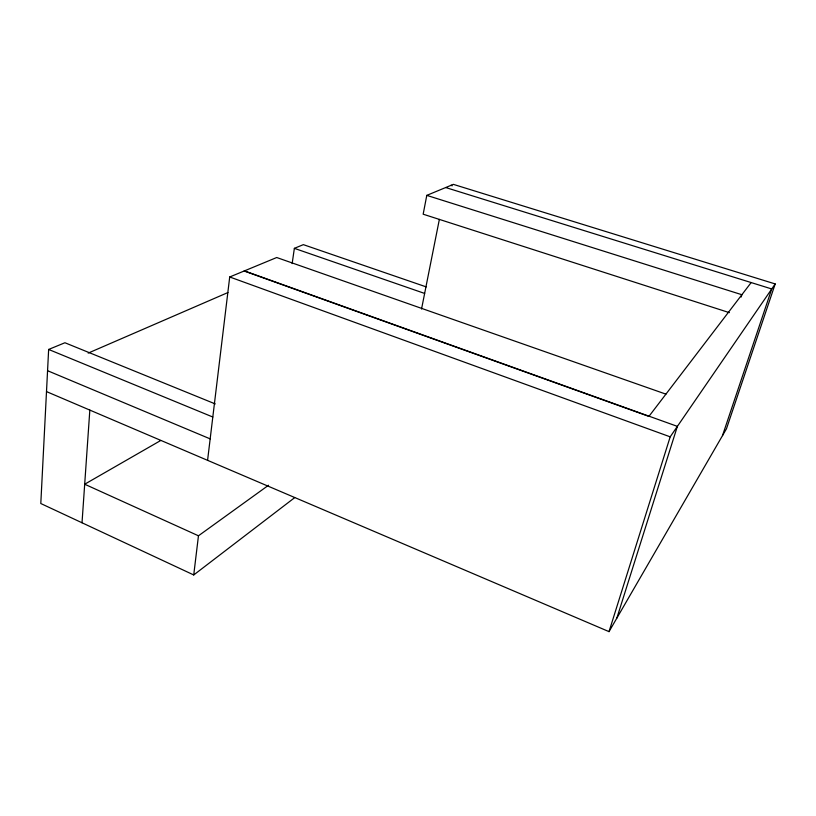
<?xml version="1.0" encoding="UTF-8"?>
<svg xmlns="http://www.w3.org/2000/svg" width="816" height="816" viewBox="0 0 816 816"><rect width="100%" height="100%" fill="white"/><g stroke="black" fill="none" stroke-linecap="round" stroke-linejoin="round"><path stroke-width="1.22" d="M215.291 403.93L64.933 342.751L48.644 349.452L40.8 503.523L193.729 574.954L294.647 497.678M82.018 522.77L89.831 410.081M193.729 574.954L198.461 535.796L268.546 485.245M207.58 460.326L229.714 276.981L276.716 257.519L665.927 394.138M292.148 263.609L294.362 248.35L303.348 244.647L426.258 286.906M46.492 391.598L609.022 631.635L726.464 428.767L775.2 283.937L453.359 184.365L426.788 195.371L423.167 214.2L729.361 312.65M421.535 309.05L439.365 219.382M609.022 631.635L670.191 436.835L775.2 283.937M616.865 618.079L677.372 426.37L244.443 270.881M741.112 297.065L741.866 294.719L426.788 195.371M722.497 435.611L771.742 288.966L445.699 187.537M751.159 282.56L648.914 416.405L244.147 271.014M160.721 440.497L84.691 484.225L198.461 535.796M88.179 353.104L227.929 292.546M294.362 248.35L424.646 293.434M229.714 276.981L670.191 436.835M48.644 349.452L212.803 417.017M47.563 370.709L210.171 438.875M450.83 185.416A6.395 2.203 -73 0 1 452.044 185.875"/></g></svg>
